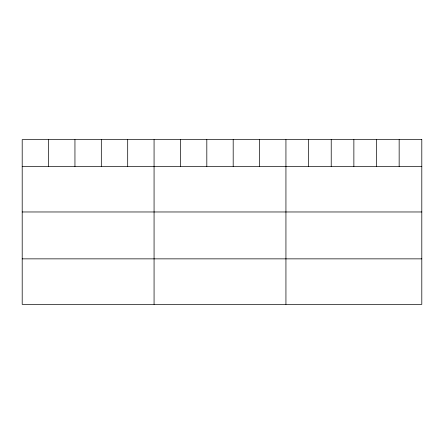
<?xml version="1.0" encoding="UTF-8"?>
<svg xmlns="http://www.w3.org/2000/svg" width="444" height="444" viewBox="0 0 444 444"><rect width="100%" height="100%" fill="white"/><g stroke="black" fill="none" stroke-linecap="round" stroke-linejoin="round"><path stroke-width="0.67" d="M22.2 166.461L421.8 166.461M22.2 211.971L421.8 211.971M22.2 258.858L421.8 258.858M399.156 139.632L399.156 166.461M376.512 139.632L376.512 166.461M353.868 139.632L353.868 166.461M331.224 139.632L331.224 166.461M308.58 139.632L308.58 166.461M285.936 139.632L285.936 304.368M259.562 139.632L259.562 166.461M233.189 139.632L233.189 166.461M206.815 139.632L206.815 166.461M180.442 139.632L180.442 166.461M154.068 139.632L154.068 304.368M127.694 139.632L127.694 166.461M101.321 139.632L101.321 166.461M74.947 139.632L74.947 166.461M48.574 139.632L48.574 166.461M421.8 139.632L22.2 139.632L22.2 304.368L421.8 304.368L421.8 139.632"/></g></svg>
